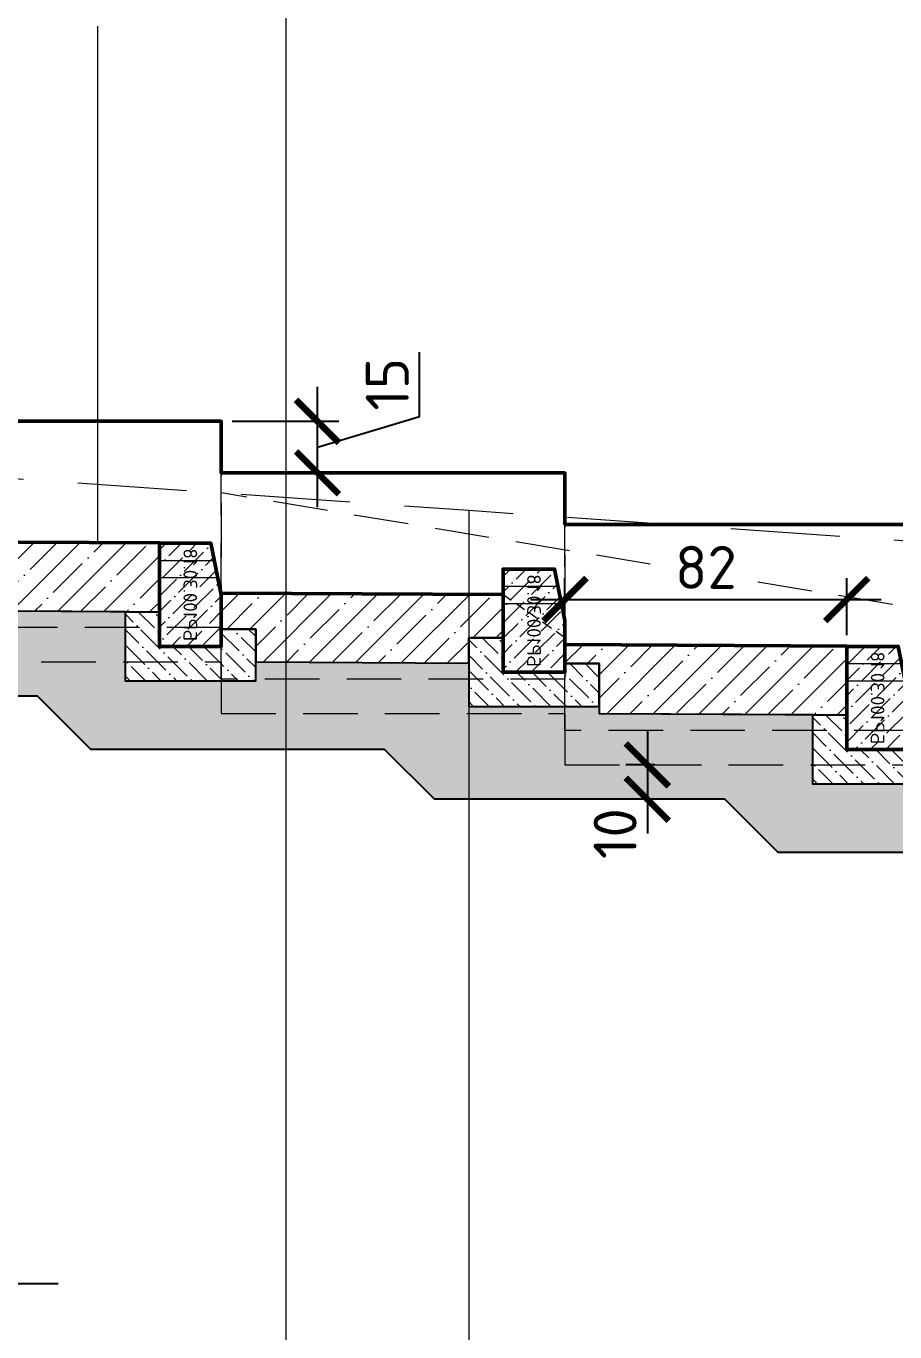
# Model space of a CAD drawing. Header units: millimetres. Extents: x -3202496 to 4385296, y -544754 to -321270.
# Drawn here: x 537920 to 540448, y -402855 to -399055 of the extents above; entities that cross this region are included whole.
import ezdxf
from ezdxf import colors
from ezdxf.entities.mleader import LeaderData, LeaderLine
from ezdxf.math import Vec2, Vec3

# ---------------------------------------------------------------- set-up
doc = ezdxf.new("R2010")
doc.units = ezdxf.units.MM
doc.header["$PDSIZE"] = 1
doc.linetypes.add('HIDDEN', pattern=[9.524999999999999, 6.349999999999999, -3.174999999999999])
doc.layers.get('0').update_dxf_attribs({"lineweight": 0})
doc.layers.get('Defpoints').update_dxf_attribs({"color": 3})
for name, color, linetype, lineweight in [('ГП_искусств сооруж-я_второстепенные', 7, 'Continuous', 25), ('ГП_искусств сооруж-я_выноски', 7, 'Continuous', 15), ('ГП_искусств сооруж-я_невидимые', 7, 'HIDDEN', 18), ('ГП_искусств сооруж-я_основная конструкция', 7, 'Continuous', 50), ('ГП_искусств сооруж-я_размеры', 7, 'Continuous', 15), ('ГП_искусств сооруж-я_штриховка', 7, 'Continuous', 9), ('Профиль', 7, 'Continuous', 15)]:
    doc.layers.add(name, color=color, linetype=linetype, lineweight=lineweight)
doc.layers.add('помощь', color=1, linetype='Continuous', lineweight=0, plot=False)
doc.styles.add('ISOCPEUR', font='isocpeur.ttf')
doc.styles.add('СПДС', font='isocpeur.ttf')
doc.dimstyles.new('SPDS-ISOCUP', dxfattribs={"dimscale": 10, "dimtxt": 2.5, "dimasz": 2.5, "dimexe": 1.25, "dimexo": 0.625, "dimtad": 1, "dimdec": 0, "dimrnd": 0.001, "dimtxsty": 'ISOCPEUR', "dimblk": 'ARCHTICK', "dimcen": 2.5, "dimdle": 2, "dimadec": 0, "dimazin": 2, "dimtfac": 0.75, "dimtdec": 0, "dimtmove": 1, "dimatfit": 3, "dimfxl": 1, "dimtolj": 1, "dimarcsym": 1})

# ---------------------------------------------------------------- blocks, each defined once
blk = doc.blocks.new('_DotSmall')
at = {"color": 0, "linetype": 'ByBlock', "lineweight": 80, "const_width": 0.5}
blk.add_lwpolyline([(-0.0625, 0, 1), (0.0625, 0, 1)], format="xyb", close=True, dxfattribs=at)
blk = doc.blocks.new('БР100.30.18 ред')
at = {"layer": 'ГП_искусств сооруж-я_штриховка', "ltscale": 10}
h = blk.add_hatch(dxfattribs=at)
h.set_pattern_fill('ANSI36', color=256, scale=10, angle=90)
h.set_pattern_definition([(135, (-2628203.914120305, -2987151.874389052), (-61.73926083235044, 16.83798022700467), [79.375, -15.875, 0, -15.875])])
h.paths.add_polyline_path([(0, 0), (0, 300), (-150, 300), (-180, 150), (-180, 0)])
at = {"layer": 'ГП_искусств сооруж-я_основная конструкция', "color": 0, "linetype": 'ByBlock', "lineweight": -2, "ltscale": 10}
blk.add_lwpolyline([(0, 0), (0, 300), (-150, 300), (-180, 150), (-180, 0)], close=True, dxfattribs=at)
at = {"layer": 'помощь', "ltscale": 10}
for points in [[(0, 250), (-160, 250)], [(0, 200), (-170, 200)]]:
    blk.add_lwpolyline(points, dxfattribs=at)
at = {"layer": 'помощь', "ltscale": 10, "style": 'СПДС'}
blk.add_text('БР100.30.18', height=40, rotation=90, dxfattribs=at).set_placement((-69.77149691293016, 14.98379415180534))
blk = doc.blocks.new('123')
at = {"layer": 'ГП_искусств сооруж-я_штриховка', "ltscale": 0.01}
h = blk.add_hatch(dxfattribs=at)
h.set_pattern_fill('AR-CONC', scale=1.5, style=0)
h.set_pattern_definition([(50, (0, 0), (273.277003494006, -23.90862830835463), [28.575, -314.325]), (355, (0, 0), (-52.86513213745401, 286.5852678585527), [22.86, -251.460876255]), (100.4514446999999, (22.77301050000824, -1.992380250012502), (220.4118706355299, 262.6766278682926), [24.2850132, -267.1353668999999]), (46.1842, (0, 76.20000000001164), (406.6185613381948, -63.06349189909072), [42.86249999999999, -471.4874999999999]), (96.63555760999992, (33.88485000003129, 70.94475000002421), (356.1062010772545, 371.1391868965823), [36.42753471000001, -400.70341224]), (351.18415117, (0, 76.20000000001164), (356.1062010974656, 371.139186878299), [34.289950605, -377.18959788]), (21, (38.09999999997672, 57.15000000002328), (227.4215869036987, -153.3977972806314), [28.575, -314.325]), (326, (38.09999999997672, 57.15000000002328), (92.7030425214706, 276.2819491834789), [22.86, -251.46]), (71.45144499999999, (57.05179890000727, 44.36685014999238), (320.1246289180742, 122.8841533288578), [24.2850132, -267.1349064]), (37.5, (0, 0), (4.632904875887724, 126.8325583097296), [0, -248.412, 0, -255.27, 0, -252.4125]), (7.499999999999999, (0, 0), (100.2294937654586, 150.2708622271792), [0, -145.5419999999999, 0, -242.697, 0, -96.20250000000001]), (327.5, (-84.96299999998882, 0), (203.3858927503071, -8.593115989010165), [0, -95.25, 0, -297.18, 0, -394.335]), (317.5, (-123.0629999999655, 0), (222.1937720790271, 38.13973654999954), [0, -123.825, 0, -197.358, 0, -280.035])])
h.paths.add_polyline_path([(11999.99999999988, -2100.000000000058), (10719.99999999988, -2100), (10620, -2100), (10470, -1950), (9720, -1950), (9620, -1950), (9475, -1805), (8720, -1805), (8620, -1805), (8465, -1650), (7720, -1650), (7620, -1650), (7475, -1505), (6720, -1505), (6620, -1505), (6465, -1350), (5720, -1350), (5620, -1350), (5475, -1205), (4720, -1205), (4620, -1205), (4465, -1050), (3720, -1050), (3620, -1050), (3475, -905), (2720, -905), (2620, -905), (2465, -750), (1900, -750), (1750, -600), (0, -600), (0, -200.0000000009313), (720, -203.100000000908), (720, -404.0999999999767), (1100, -404.0999999999767), (1100, -350.5000000009313), (1720, -353.5999999999767), (1720, -480), (2100, -480), (2100, -500.0000000009313), (2720, -503.5305555565282), (2720, -705), (3100, -705), (3100, -650.0000000009313), (3720, -653.5305555565282), (3720, -780), (4100, -780), (4100, -800.0000000009313), (4720, -803.5305555565283), (4720, -1005), (5100, -1005), (5100, -950.5000000009314), (5720, -953.5999999999766), (5720, -1080), (6100, -1080), (6100, -1100.000000000931), (6720, -1103.530555556528), (6720, -1305), (7100, -1305), (7100, -1250.000000000931), (7720, -1253.530555556528), (7720, -1380), (8100, -1380), (8100, -1400.000000000931), (8720, -1403.530555556528), (8720, -1605), (9100, -1605), (9100, -1550.500000000931), (9720, -1553.599999999977), (9720, -1680), (10100, -1680), (10100, -1700.000000000931), (10720, -1705.000000000931), (10720, -1905), (11100, -1905), (11100, -1850.000000000931), (11620, -1853.530555556528), (11620, -1980), (12000, -1980)])
h = blk.add_hatch(dxfattribs=at)
h.set_pattern_fill('ANSI35', scale=15, style=0)
h.set_pattern_definition([(45, (-1935702.28104037, 1377050.591640855), (-67.35192090801864, 67.35192090801866), []), (45, (-1935634.92909037, 1377050.591640855), (-67.35192090801864, 67.35192090801866), [119.0625, -23.8125, 0, -23.8125])])
h.paths.add_polyline_path([(2820, -304.1000000000349), (2000, -300), (2000, -355.0000000006985), (2100, -354.9999999993015), (2100, -500.0000000009313), (2820, -504.1000000009662)])
h = blk.add_hatch(dxfattribs=at)
h.set_pattern_fill('ANSI35', scale=15, style=0)
h.set_pattern_definition([(45, (-1934702.28104037, 1376900.591640855), (-67.35192090801864, 67.35192090801866), []), (45, (-1934634.92909037, 1376900.591640855), (-67.35192090801864, 67.35192090801866), [119.0625, -23.8125, 0, -23.8125])])
h.paths.add_polyline_path([(3820, -454.1000000000349), (3000, -450), (3000, -555.0000000006985), (3100, -554.9999999993015), (3100, -650.0000000009313), (3720, -653.5305555565282), (3720, -580.0000000009313), (3820, -580.0000000009313)])
at = {"layer": 'ГП_искусств сооруж-я_штриховка', "ltscale": 10}
h = blk.add_hatch(dxfattribs=at)
h.set_pattern_fill('ANSI36', color=256, scale=10, angle=90)
h.set_pattern_definition([(135, (-1933522.281040371, 1376835.591640855), (-61.73926083235044, 16.83798022700467), [79.375, -15.875, 0, -15.875])])
h.paths.add_polyline_path([(2820, -505.0000000009313), (2720, -505.0000000009313), (2720, -705), (3100, -705), (3100, -554.9999999993015), (3000, -555.0000000006985), (3000, -605), (2820, -605)])
h = blk.add_hatch(dxfattribs=at)
h.set_pattern_fill('ANSI36', color=256, scale=10, angle=90)
h.set_pattern_definition([(135, (-1932522.28104037, 1376760.591640854), (-61.73926083235044, 16.83798022700467), [79.375, -15.875, 0, -15.875])])
h.paths.add_polyline_path([(3820, -580.0000000009313), (3720, -580.0000000009313), (3720, -780), (4100, -780), (4100, -654.9999999993015), (4000, -655.0000000006985), (4000, -680), (3820, -680)])
at = {"layer": 'ГП_искусств сооруж-я_штриховка', "ltscale": 0.01}
h = blk.add_hatch(dxfattribs=at)
h.set_pattern_fill('ANSI35', scale=15, style=0)
h.set_pattern_definition([(45, (-1933702.28104037, 1376750.591640855), (-67.35192090801864, 67.35192090801866), []), (45, (-1933634.92909037, 1376750.591640855), (-67.35192090801864, 67.35192090801866), [119.0625, -23.8125, 0, -23.8125])])
h.paths.add_polyline_path([(4820, -604.1000000000349), (4000, -600), (4000, -655.0000000006985), (4100, -654.9999999993015), (4100, -800.0000000009313), (4820, -804.1000000009661)])
at = {"layer": 'ГП_искусств сооруж-я_штриховка', "ltscale": 10}
h = blk.add_hatch(dxfattribs=at)
h.set_pattern_fill('ANSI36', color=256, scale=10, angle=90)
h.set_pattern_definition([(135, (-1931522.28104037, 1376535.591640854), (-61.73926083235044, 16.83798022700467), [79.375, -15.875, 0, -15.875])])
h.paths.add_polyline_path([(4820, -805.0000000009314), (4720, -805.0000000009314), (4720, -1005), (5100, -1005), (5100, -854.9999999993016), (5000, -855.0000000006985), (5000, -905), (4820, -905)])
at = {"layer": 'ГП_искусств сооруж-я_второстепенные', "ltscale": 10}
for points in [[(5475, -1205), (4720, -1205), (4620, -1205), (4465, -1050), (3720, -1050), (3620, -1050), (3475, -905), (2720, -905), (2620, -905), (2465, -750), (1900, -750)], [(2100, -500.0000000009313), (2720, -503.5305555565282), (2720, -705), (3100, -705), (3100, -650.0000000009313), (3720, -653.5305555565282), (3720, -780), (4100, -780), (4100, -800.0000000009313), (4720, -803.5305555565283), (4720, -1005), (5100, -1005)]]:
    blk.add_lwpolyline(points, dxfattribs=at)
for points in [[(2820, -304.1000000000349), (2000, -300), (2000, -355.0000000006985), (2100, -354.9999999993015), (2100, -500.0000000009313), (2820, -504.1000000009662)], [(3820, -454.1000000000349), (3000, -450), (3000, -555.0000000006985), (3100, -554.9999999993015), (3100, -650.0000000009313), (3720, -653.5305555565282), (3720, -580.0000000009313), (3820, -580.0000000009313)], [(4820, -604.1000000000349), (4000, -600), (4000, -655.0000000006985), (4100, -654.9999999993015), (4100, -800.0000000009313), (4820, -804.1000000009661)]]:
    blk.add_lwpolyline(points, close=True, dxfattribs=at)
at = {"layer": 'ГП_искусств сооруж-я_второстепенные', "ltscale": 50}
for points in [[(2820, -505.0000000009313), (2720, -505.0000000009313), (2720, -705), (3100, -705), (3100, -554.9999999993015), (3000, -555.0000000006985), (3000, -605), (2820, -605)], [(3820, -580.0000000009313), (3720, -580.0000000009313), (3720, -780), (4100, -780), (4100, -654.9999999993015), (4000, -655.0000000006985), (4000, -680), (3820, -680)], [(4820, -805.0000000009314), (4720, -805.0000000009314), (4720, -1005), (5100, -1005), (5100, -854.9999999993016), (5000, -855.0000000006985), (5000, -905), (4820, -905)]]:
    blk.add_lwpolyline(points, close=True, dxfattribs=at)
at = {"layer": 'ГП_искусств сооруж-я_невидимые', "ltscale": 25}
for points in [[(2000, 50), (3000, 50), (3000, -550), (2000, -550)], [(3000, -100), (4000, -100), (4000, -700), (3000, -700)], [(4000, -250), (5000, -250), (5000, -850), (4000, -850)]]:
    blk.add_lwpolyline(points, close=True, dxfattribs=at)
blk.add_lwpolyline([(0, -350), (1000, -350), (1000, -500), (2000, -500), (2000, -650), (3000, -650), (3000, -800), (4000, -800), (4000, -950), (5000, -950), (5000, -1100), (6000, -1100), (6000, -1250), (7000, -1250), (7000, -1400), (8000, -1400), (8000, -1550), (9000, -1550), (9000, -1700), (10000, -1700), (10000, -1850), (11000, -1850), (11000, -2000), (12000, -2000)], dxfattribs=at)
at = {"layer": 'ГП_искусств сооруж-я_невидимые', "ltscale": 5}
blk.add_lwpolyline([(4000, -580.0000000009313), (3820, -455)], dxfattribs=at)
at = {"layer": 'ГП_искусств сооруж-я_основная конструкция', "ltscale": 10}
for points in [[(0, 350), (1000, 350), (1000, 200), (2000, 200), (2000, 50), (3000, 50), (3000, -100), (4000, -100), (4000, -250), (5000, -250)], [(2000, -300), (2820, -304.1000000000349)], [(3000, -450), (3820, -454.1000000000349)], [(4000, -600), (4820, -604.1000000000349)]]:
    blk.add_lwpolyline(points, dxfattribs=at)
at = {"layer": 'ГП_искусств сооруж-я_основная конструкция', "xscale": -1}
for p in [(2820, -605), (3820, -680), (4820, -905)]:
    blk.add_blockref('БР100.30.18 ред', p, dxfattribs=at)
blk = doc.blocks.new('_ArchTick')
at = {"color": 0, "linetype": 'ByBlock', "lineweight": 30, "const_width": 0.15}
blk.add_lwpolyline([(-0.5, -0.5), (0.5, 0.5)], dxfattribs=at)
blk = doc.blocks.new('*D73')
at = {"layer": 'Defpoints', "color": 0, "ltscale": 10, "transparency": 16777216}
for p in [(538487.987468673, -400204.9943795046), (538767.756787712, -400204.9943795046), (538487.987468673, -400354.9943795047)]:
    blk.add_point(p, dxfattribs=at)
at = {"layer": 'ГП_искусств сооруж-я_размеры', "color": 0, "lineweight": -2, "ltscale": 10, "transparency": 16777216}
for p, q in [((539064.631787712, -400190.9318795047), (539064.631787712, -400003.4318795047)), ((538767.756787712, -400454.9943795047), (538767.756787712, -400104.9943795047)), ((538519.2374686731, -400204.9943795046), (538830.256787712, -400204.9943795046)), ((538767.756787712, -400279.9943795046), (539064.631787712, -400190.9318795047)), ((538519.2374686731, -400354.9943795047), (538830.256787712, -400354.9943795047))]:
    blk.add_line(p, q, dxfattribs=at)
at = {"layer": 'ГП_искусств сооруж-я_размеры', "color": 0, "lineweight": -2, "ltscale": 10, "transparency": 16777216, "xscale": 125, "yscale": 125, "zscale": 125}
for p, rotation in [((538767.756787712, -400204.9943795046), 90), ((538767.756787712, -400354.9943795047), 270)]:
    blk.add_blockref('_ArchTick', p, dxfattribs=dict(at, rotation=rotation))
at = {"layer": 'ГП_искусств сооруж-я_размеры', "color": 0, "ltscale": 10, "transparency": 16777216, "insert": (538970.8817877118, -400097.1818795047), "char_height": 125, "attachment_point": 5, "rotation": 90, "style": 'ISOCPEUR', "bg_fill": 3, "box_fill_scale": 1.1, "bg_fill_color": 9, "bg_fill_true_color": 13158600, "bg_fill_transparency": 0}
blk.add_mtext('\\A1;15', dxfattribs=at)
blk = doc.blocks.new('1e1e')
at = {"layer": 'ГП_искусств сооруж-я_невидимые', "ltscale": 50, "flags": 128}
blk.add_lwpolyline([(250.0000409781933, 3500.000028405338), (8033.007849007844, 3000.000004656613), (15168.57231035828, 2499.999980907887), (22330.2454687655, 2000.000015366822), (28894.7350345552, 1499.999991618097), (32490.00012874627, 1239.364305045455), (35791.84319824004, 1000.000026077032), (50776.39315277361, 1000.000026077032), (53073.6981891098, 1499.999991618097), (55596.8428961935, 2000.000015366822), (61265.27534797811, 2499.999980907887), (68010.67804917716, 3000.000004656613)], dxfattribs=at)
at = {"layer": 'Профиль'}
blk.add_lwpolyline([(15168.57231035828, 2499.999980907887), (15168.57231035828, 0)], dxfattribs=at)
blk = doc.blocks.new('*D95')
at = {"layer": 'Defpoints', "color": 0, "ltscale": 10, "transparency": 16777216}
for p in [(539781.1777204609, -401204.9943795047), (539781.1777204609, -401304.9943795047)]:
    blk.add_point(p, dxfattribs=at)
at = {"layer": 'ГП_искусств сооруж-я_размеры', "color": 0, "lineweight": -2, "ltscale": 10, "transparency": 16777216}
for p, q in [((539727.7074184131, -401104.9943795047), (539727.7074184131, -401404.9943795047)), ((539749.9277204609, -401204.9943795047), (539665.2074184133, -401204.9943795047)), ((539749.9277204609, -401304.9943795047), (539665.2074184133, -401304.9943795047))]:
    blk.add_line(p, q, dxfattribs=at)
at = {"layer": 'ГП_искусств сооруж-я_размеры', "color": 0, "lineweight": -2, "ltscale": 10, "transparency": 16777216, "xscale": 125, "yscale": 125, "zscale": 125, "rotation": 90}
blk.add_blockref('_ArchTick', (539727.7074184131, -401204.9943795047), dxfattribs=at)
at = {"layer": 'ГП_искусств сооруж-я_размеры', "color": 0, "ltscale": 10, "transparency": 16777216, "insert": (539633.9574184094, -401404.9943795047), "char_height": 125, "attachment_point": 5, "rotation": 90, "style": 'ISOCPEUR', "bg_fill": 3, "box_fill_scale": 1.1, "bg_fill_color": 9, "bg_fill_true_color": 13158600, "bg_fill_transparency": 0}
blk.add_mtext('\\A1;10', dxfattribs=at)
at = {"layer": 'Defpoints', "color": 0, "ltscale": 10, "transparency": 16777216}
blk.add_point((539727.7074184131, -401304.9943795047), dxfattribs=at)
at = {"layer": 'ГП_искусств сооруж-я_размеры', "color": 0, "lineweight": -2, "ltscale": 10, "transparency": 16777216, "xscale": 125, "yscale": 125, "zscale": 125, "rotation": 270}
blk.add_blockref('_ArchTick', (539727.7074184131, -401304.9943795047), dxfattribs=at)
blk = doc.blocks.new('*D113')
at = {"layer": 'Defpoints', "color": 0, "ltscale": 10, "transparency": 16777216}
for p in [(540307.9874686728, -400723.8328183869), (539487.9874686728, -400854.9943795045), (540307.9874686728, -400859.0943795045)]:
    blk.add_point(p, dxfattribs=at)
at = {"layer": 'ГП_искусств сооруж-я_размеры', "color": 0, "lineweight": -2, "ltscale": 10, "transparency": 16777216}
for p, q in [((539487.9874686728, -400823.7443795045), (539487.9874686728, -400661.3328183869)), ((540307.9874686728, -400827.8443795044), (540307.9874686728, -400661.3328183869)), ((539387.9874686728, -400723.8328183869), (540407.9874686728, -400723.8328183869))]:
    blk.add_line(p, q, dxfattribs=at)
at = {"layer": 'ГП_искусств сооруж-я_размеры', "color": 0, "lineweight": -2, "ltscale": 10, "transparency": 16777216, "xscale": 125, "yscale": 125, "zscale": 125, "rotation": 180}
blk.add_blockref('_ArchTick', (539487.9874686728, -400723.8328183869), dxfattribs=at)
at = {"layer": 'ГП_искусств сооруж-я_размеры', "color": 0, "lineweight": -2, "ltscale": 10, "transparency": 16777216, "xscale": 125, "yscale": 125, "zscale": 125}
blk.add_blockref('_ArchTick', (540307.9874686728, -400723.8328183869), dxfattribs=at)
at = {"layer": 'ГП_искусств сооруж-я_размеры', "color": 0, "ltscale": 10, "transparency": 16777216, "insert": (539897.9874686728, -400630.0828183868), "char_height": 125, "attachment_point": 5, "style": 'ISOCPEUR', "bg_fill": 3, "box_fill_scale": 1.1, "bg_fill_color": 9, "bg_fill_true_color": 13158600, "bg_fill_transparency": 0}
blk.add_mtext('\\A1;82', dxfattribs=at)

msp = doc.modelspace()

# ---------------------------------------------------------------- linework, layer by layer
at = {"layer": 'ГП_искусств сооруж-я_выноски'}
msp.add_lwpolyline([(538128.8323580617, -400557.0443795045), (538128.8323580617, -399054.7799250327)], dxfattribs=at)
at = {"layer": 'ГП_искусств сооруж-я_штриховка'}
msp.add_lwpolyline([(536493.2026905876, -400854.9943795045), (537237.9874686728, -400854.9943795045), (537387.9874686728, -401004.9943795045), (537952.9862184679, -401004.9943795045), (538107.9874686728, -401159.9943795045), (538962.9874686728, -401159.9943795045), (539107.9874686728, -401304.9943795045), (539952.9874686728, -401304.9943795045), (540107.9874686728, -401459.9943795045), (540962.9874686729, -401459.9943795045)], dxfattribs=at)

# ---------------------------------------------------------------- block references
at = {"layer": 'ГП_искусств сооруж-я_второстепенные', "ltscale": 10}
msp.add_blockref('1e1e', (524039.9795726287, -402963.9482886933), dxfattribs=at)
at = {"layer": 'ГП_искусств сооруж-я_размеры'}
msp.add_blockref('123', (535487.9874686728, -400254.9943795044), dxfattribs=at)

# ---------------------------------------------------------------- leaders
at = {"layer": 'ГП_искусств сооруж-я_выноски', "linetype": 'Continuous', "ltscale": 10}
ml = msp.add_multileader_mtext('Standard', dxfattribs=at)
ml.set_content('Гравийно-песчаная смесь', color=256, style='ISOCPEUR')
ml.set_leader_properties()
ml.set_arrow_properties(name='DOTSMALL')
ml.build(insert=Vec2(0, 0))
ml.multileader.update_dxf_attribs({"text_left_attachment_type": 6, "text_right_attachment_type": 6, "dogleg_length": 0, "arrow_head_size": 150, "scale": 50})
ctx = ml.context
ctx.base_point, ctx.scale, ctx.char_height, ctx.arrow_head_size, ctx.landing_gap_size, ctx.plane_origin = Vec3(535810.9502507462, -402713.9044969287), 50, 125, 150, 0, Vec3(539347.024640492, -401834.0876394924)
ctx.left_attachment, ctx.right_attachment, ctx.text_align_type = 6, 6, 1
notes = []
notes.append((ctx, [(0, (1, 1, 0), (535810.9502507462, -402713.9044969287), (1, 0), 0, [(0, [(535331.6263534107, -402085.5097016547)], 0, [])])]))
ctx.mtext.insert, ctx.mtext.width, ctx.mtext.alignment, ctx.mtext.line_spacing_factor, ctx.mtext.flow_direction = Vec3(536554.7002507462, -402563.9044969287), 1952.923288121819, 2, 0.9085714285714285, 5
for ctx, leaders in notes:
    for number, flags, end, landing, length, lines in leaders:
        leader = LeaderData()
        leader.index, (leader.has_last_leader_line, leader.has_dogleg_vector, leader.attachment_direction) = number, flags
        leader.last_leader_point, leader.dogleg_vector, leader.dogleg_length = Vec3(end), Vec3(landing), length
        for number, points, colour, breaks in lines:
            line = LeaderLine()
            line.index, line.vertices, line.color, line.breaks = number, Vec3.list(points), colors.encode_raw_color(colour), breaks
            leader.lines.append(line)
        ctx.leaders.append(leader)

# ---------------------------------------------------------------- next in the draw order: dimensions: what is measured, and where the dimension line sits
at = {"layer": 'ГП_искусств сооруж-я_размеры', "ltscale": 10}
dim = msp.add_linear_dim(base=(538767.756787712, -400204.9943795046), p1=(538487.9874686728, -400354.9943795045), p2=(538487.9874686728, -400204.9943795045), angle=90, dimstyle='SPDS-ISOCUP', override={"dimscale": 50, "dimdec": 1, "dimlfac": 0.1, "dimtfill": 1}, dxfattribs=at)
dim.commit()
dim.dimension.update_dxf_attribs({"geometry": '*D73', "text_midpoint": (538970.8817877118, -400159.6818795047)})

# ---------------------------------------------------------------- next in the draw order: linework, layer by layer
at = {"layer": 'ГП_искусств сооруж-я_невидимые', "ltscale": 25}
msp.add_lwpolyline([(547487.9874686727, -401909.9943795044), (538487.9874686728, -400413.4572462554)], dxfattribs=at)
at = {"layer": 'помощь', "ltscale": 10}
msp.add_xline((538676.9196293086, -440831.5264744038), (0, 1), dxfattribs=at)

# ---------------------------------------------------------------- next in the draw order: dimensions: what is measured, and where the dimension line sits
at = {"layer": 'ГП_искусств сооруж-я_размеры', "ltscale": 10}
dim = msp.add_linear_dim(base=(540307.9874686728, -400723.8328183869), p1=(539487.9874686728, -400854.9943795045), p2=(540307.9874686728, -400859.0943795045), dimstyle='SPDS-ISOCUP', override={"dimscale": 50, "dimdec": 1, "dimlfac": 0.1, "dimtfill": 1}, dxfattribs=at)
dim.commit()
dim.dimension.update_dxf_attribs({"geometry": '*D113', "text_midpoint": (539897.9874686728, -400630.0828183868)})
dim = msp.add_linear_dim(base=(539727.7074184131, -401304.9943795047), p1=(539781.1777204606, -401204.9943795044), p2=(539781.1777204606, -401304.9943795045), angle=90, dimstyle='SPDS-ISOCUP', override={"dimscale": 50, "dimdec": 1, "dimlfac": 0.1, "dimtfill": 1}, dxfattribs=at)
dim.commit()
dim.dimension.update_dxf_attribs({"geometry": '*D95', "text_midpoint": (539727.7074184095, -401404.9943795047), "dimtype": 160})

doc.saveas('drawing.dxf')
